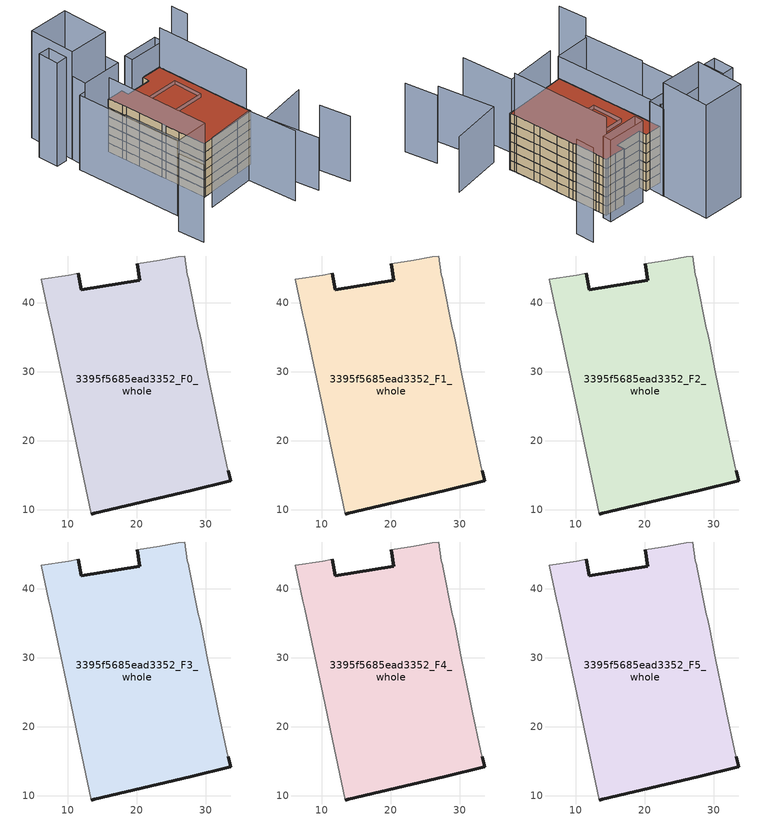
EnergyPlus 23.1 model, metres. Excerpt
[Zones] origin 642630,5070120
3395f5685ead3352_F0_whole
 floor ground (EU_floor_Construction): 33.66,14.19 33.26,15.69 33.06,16.39 33.06,16.49 31.86,22.3 31.46,24.1 30.26,30 29.46,34.21 29.16,35.61 28.96,36.31 27.56,43.31 27.56,43.41 27.36,44.11 26.96,46.82 26.06,46.72 23.36,46.22 20.06,45.72 20.46,43.31 11.95,41.92 11.55,44.32 10.15,44.02 6.15,43.42 7.25,38.32 7.55,37.11 8.55,32.31 10.25,24.5 10.55,23.1 11.55,18.3 13.44,9.39 13.84,9.49 27.76,12.79 z0
 wall outside (EU_wall_Construction): 11.55,44.32 11.95,41.92 20.46,43.31 20.06,45.72 / 33.26,15.69 33.66,14.19 27.76,12.79 13.84,9.49 13.44,9.39 z0:3
 wall adiabatic (EU_wall_Construction): 20.06,45.72 23.36,46.22 26.06,46.72 26.96,46.82 27.36,44.11 27.56,43.41 27.56,43.31 28.96,36.31 29.16,35.61 29.46,34.21 30.26,30 31.46,24.1 31.86,22.3 33.06,16.49 33.06,16.39 33.26,15.69 / 13.44,9.39 11.55,18.3 10.55,23.1 10.25,24.5 8.55,32.31 7.55,37.11 7.25,38.32 6.15,43.42 10.15,44.02 11.55,44.32 z0:3
3395f5685ead3352_F1_whole
 floor to 3395f5685ead3352_F0_whole (EU_floor_Construction): 33.66,14.19 33.26,15.69 33.06,16.39 33.06,16.49 31.86,22.3 31.46,24.1 30.26,30 29.46,34.21 29.16,35.61 28.96,36.31 27.56,43.31 27.56,43.41 27.36,44.11 26.96,46.82 26.06,46.72 23.36,46.22 20.06,45.72 20.46,43.31 11.95,41.92 11.55,44.32 10.15,44.02 6.15,43.42 7.25,38.32 7.55,37.11 8.55,32.31 10.25,24.5 10.55,23.1 11.54,18.3 13.44,9.39 13.84,9.49 27.75,12.79 z3
 wall outside (EU_wall_Construction): 11.55,44.32 11.95,41.92 20.46,43.31 20.06,45.72 / 33.26,15.69 33.66,14.19 27.76,12.79 13.84,9.49 13.44,9.39 z3:6
 wall adiabatic (EU_wall_Construction): 20.06,45.72 23.36,46.22 26.06,46.72 26.96,46.82 27.36,44.11 27.56,43.41 27.56,43.31 28.96,36.31 29.16,35.61 29.46,34.21 30.26,30 31.46,24.1 31.86,22.3 33.06,16.49 33.06,16.39 33.26,15.69 / 13.44,9.39 11.55,18.3 10.55,23.1 10.25,24.5 8.55,32.31 7.55,37.11 7.25,38.32 6.15,43.42 10.15,44.02 11.55,44.32 z3:6
3395f5685ead3352_F2_whole
 floor to 3395f5685ead3352_F1_whole (EU_floor_Construction): 33.66,14.19 33.26,15.69 33.06,16.39 33.06,16.49 31.86,22.3 31.46,24.1 30.26,30 29.46,34.21 29.16,35.61 28.96,36.31 27.56,43.31 27.56,43.41 27.36,44.11 26.96,46.82 26.06,46.72 23.36,46.22 20.06,45.72 20.46,43.31 11.95,41.92 11.55,44.32 10.15,44.02 6.15,43.42 7.25,38.32 7.55,37.11 8.55,32.31 10.25,24.5 10.55,23.1 11.54,18.3 13.44,9.39 13.84,9.49 27.75,12.79 z6
 wall outside (EU_wall_Construction): 11.55,44.32 11.95,41.92 20.46,43.31 20.06,45.72 / 33.26,15.69 33.66,14.19 27.76,12.79 13.84,9.49 13.44,9.39 z6:9
 wall adiabatic (EU_wall_Construction): 20.06,45.72 23.36,46.22 26.06,46.72 26.96,46.82 27.36,44.11 27.56,43.41 27.56,43.31 28.96,36.31 29.16,35.61 29.46,34.21 30.26,30 31.46,24.1 31.86,22.3 33.06,16.49 33.06,16.39 33.26,15.69 / 13.44,9.39 11.55,18.3 10.55,23.1 10.25,24.5 8.55,32.31 7.55,37.11 7.25,38.32 6.15,43.42 10.15,44.02 11.55,44.32 z6:9
3395f5685ead3352_F3_whole
 floor to 3395f5685ead3352_F2_whole (EU_floor_Construction): 33.66,14.19 33.26,15.69 33.06,16.39 33.06,16.49 31.86,22.3 31.46,24.1 30.26,30 29.46,34.21 29.16,35.61 28.96,36.31 27.56,43.31 27.56,43.41 27.36,44.11 26.96,46.82 26.06,46.72 23.36,46.22 20.06,45.72 20.46,43.31 11.95,41.92 11.55,44.32 10.15,44.02 6.15,43.42 7.25,38.32 7.55,37.11 8.55,32.31 10.25,24.5 10.55,23.1 11.54,18.3 13.44,9.39 13.84,9.49 27.75,12.79 z9
 wall outside (EU_wall_Construction): 11.55,44.32 11.95,41.92 20.46,43.31 20.06,45.72 / 33.26,15.69 33.66,14.19 27.76,12.79 13.84,9.49 13.44,9.39 z9:12
 wall adiabatic (EU_wall_Construction): 20.06,45.72 23.36,46.22 26.06,46.72 26.96,46.82 27.36,44.11 27.56,43.41 27.56,43.31 28.96,36.31 29.16,35.61 29.46,34.21 30.26,30 31.46,24.1 31.86,22.3 33.06,16.49 33.06,16.39 33.26,15.69 / 13.44,9.39 11.55,18.3 10.55,23.1 10.25,24.5 8.55,32.31 7.55,37.11 7.25,38.32 6.15,43.42 10.15,44.02 11.55,44.32 z9:12
3395f5685ead3352_F4_whole
 floor to 3395f5685ead3352_F3_whole (EU_floor_Construction): 33.66,14.19 33.26,15.69 33.06,16.39 33.06,16.49 31.86,22.3 31.46,24.1 30.26,30 29.46,34.21 29.16,35.61 28.96,36.31 27.56,43.31 27.56,43.41 27.36,44.11 26.96,46.82 26.06,46.72 23.36,46.22 20.06,45.72 20.46,43.31 11.95,41.92 11.55,44.32 10.15,44.02 6.15,43.42 7.25,38.32 7.55,37.11 8.55,32.31 10.25,24.5 10.55,23.1 11.54,18.3 13.44,9.39 13.84,9.49 27.75,12.79 z12
 wall outside (EU_wall_Construction): 11.55,44.32 11.95,41.92 20.46,43.31 20.06,45.72 / 33.26,15.69 33.66,14.19 27.76,12.79 13.84,9.49 13.44,9.39 z12:15
 wall adiabatic (EU_wall_Construction): 20.06,45.72 23.36,46.22 26.06,46.72 26.96,46.82 27.36,44.11 27.56,43.41 27.56,43.31 28.96,36.31 29.16,35.61 29.46,34.21 30.26,30 31.46,24.1 31.86,22.3 33.06,16.49 33.06,16.39 33.26,15.69 / 13.44,9.39 11.55,18.3 10.55,23.1 10.25,24.5 8.55,32.31 7.55,37.11 7.25,38.32 6.15,43.42 10.15,44.02 11.55,44.32 z12:15
3395f5685ead3352_F5_whole
 floor to 3395f5685ead3352_F4_whole (EU_floor_Construction): 33.66,14.19 33.26,15.69 33.06,16.39 33.06,16.49 31.86,22.3 31.46,24.1 30.26,30 29.46,34.21 29.16,35.61 28.96,36.31 27.56,43.31 27.56,43.41 27.36,44.11 26.96,46.82 26.06,46.72 23.36,46.22 20.06,45.72 20.46,43.31 11.95,41.92 11.55,44.32 10.15,44.02 6.15,43.42 7.25,38.32 7.55,37.11 8.55,32.31 10.25,24.5 10.55,23.1 11.54,18.3 13.44,9.39 13.84,9.49 27.75,12.79 z15
 wall outside (EU_wall_Construction): 11.55,44.32 11.95,41.92 20.46,43.31 20.06,45.72 / 33.26,15.69 33.66,14.19 27.76,12.79 13.84,9.49 13.44,9.39 z15:18
 wall adiabatic (EU_wall_Construction): 20.06,45.72 23.36,46.22 26.06,46.72 26.96,46.82 27.36,44.11 27.56,43.41 27.56,43.31 28.96,36.31 29.16,35.61 29.46,34.21 30.26,30 31.46,24.1 31.86,22.3 33.06,16.49 33.06,16.39 33.26,15.69 / 13.44,9.39 11.55,18.3 10.55,23.1 10.25,24.5 8.55,32.31 7.55,37.11 7.25,38.32 6.15,43.42 10.15,44.02 11.55,44.32 z15:18
 roof outside (EU_roof_Construction): 26.96,46.82 27.36,44.11 27.56,43.41 27.56,43.31 28.96,36.31 29.16,35.61 29.46,34.21 30.26,30 31.46,24.1 31.86,22.3 33.06,16.49 33.06,16.39 33.26,15.69 33.66,14.19 27.76,12.79 13.84,9.49 13.44,9.39 11.55,18.3 10.55,23.1 10.25,24.5 8.55,32.31 7.55,37.11 7.25,38.32 6.15,43.42 10.15,44.02 11.55,44.32 11.95,41.92 20.46,43.31 20.06,45.72 23.36,46.22 26.06,46.72 z18
shading: -1.95,25.29 2.4,6.84 z0:25.7; -2.38,0.72 -0.17,-7.82 / 15.4,47.78 27.67,49.82 / 27.67,49.82 28.13,47.01 / 28.13,47.01 15.86,44.97 / 15.86,44.97 15.4,47.78 z0:26.1; 50.33,-9.31 46.97,0.18 z0:21.9; 12.24,4.19 28.35,8.29 / 28.35,8.29 32.35,-7.42 z0:23.5; 40.56,-7.52 34.96,8.99 / 34.96,8.99 50.69,14.32 z0:17.8; 1.99,6.78 -5.42,41.41 / -5.42,41.41 6.1,43.87 / 6.1,43.87 13.51,9.25 / 13.51,9.25 1.99,6.78 z0:25.1; -3.96,35.88 -2.46,27.81 z0:12.3; 13.15,35.61 25.17,37.75 / 25.17,37.75 26.87,28.19 / 26.87,28.19 14.85,26.05 / 14.85,26.05 13.15,35.61 z0:19.1; 33.18,15.68 26.84,46.66 z0:31.4; 10.16,44.02 -3.16,41.82 / -3.16,41.82 -3.97,46.72 / -3.97,46.72 9.35,48.92 / 9.35,48.92 10.16,44.02 z0:28; -6.86,53.73 -5.75,47.15 / -5.75,47.15 -9.46,46.53 / -9.46,46.53 -10.57,53.1 / -10.57,53.1 -6.86,53.73 z0:34.9; 38.15,48.65 37.15,54.32 z0:30.2; 6.96,64.03 9.37,48.84 / 9.37,48.84 -3.96,46.72 / -3.96,46.72 -6.37,61.92 / -6.37,61.92 6.96,64.03 z0:36.2
[Building]
EU S2 Campaign: North Axis=0; Terrain=City; Solar Distribution=FullExterior
[Site:Location]
Lyon-Bron: Latitude=45.75; Longitude=5; Time Zone=1; Elevation=198
[SizingPeriod:WeatherFileDays]
AnnualSizingPeriod: Begin Month=1; Begin Day of Month=1; End Month=12; End Day of Month=31; Day of Week for Start Day=Monday; Use Weather File Daylight Saving Period=No; Use Weather File Rain and Snow Indicators=No
[MATERIAL]
EU_InternalMass_Material: Roughness=MediumRough; Thickness=0.1; Conductivity=1; Density=1800; Specific Heat=900; Thermal Absorptance=0.9; Solar Absorptance=0.7; Visible Absorptance=0.7
[MATERIAL:NOMASS] Roughness=MediumRough; Thermal Absorptance=0.9; Solar Absorptance=0.7; Visible Absorptance=0.7
Name | Thermal Resistance
EU_wall_NoMass | 0.776494
EU_roof_NoMass | 0.486893
EU_floor_NoMass | 0.421597
[CONSTRUCTION]
EU_wall_Construction: EU_wall_NoMass
EU_roof_Construction: EU_roof_NoMass
EU_floor_Construction: EU_floor_NoMass
EU_InternalMass_Construction: EU_InternalMass_Material
[ZONE] Type=1; Multiplier=1; Ceiling Height=autocalculate; Floor Area=autocalculate; Part of Total Floor Area=Yes
Name | Volume
3395f5685ead3352_F0_whole | 2059.98
3395f5685ead3352_F1_whole; 3395f5685ead3352_F2_whole; 3395f5685ead3352_F3_whole; 3395f5685ead3352_F4_whole; 3395f5685ead3352_F5_whole | 2059.97
[INTERNALMASS] Construction=EU_InternalMass_Construction; Surface Area=570.005
Name | Zone or ZoneList
3395f5685ead3352_F0_whole_EU_InternalMass | 3395f5685ead3352_F0_whole
3395f5685ead3352_F1_whole_EU_InternalMass | 3395f5685ead3352_F1_whole
3395f5685ead3352_F2_whole_EU_InternalMass | 3395f5685ead3352_F2_whole
3395f5685ead3352_F3_whole_EU_InternalMass | 3395f5685ead3352_F3_whole
3395f5685ead3352_F4_whole_EU_InternalMass | 3395f5685ead3352_F4_whole
3395f5685ead3352_F5_whole_EU_InternalMass | 3395f5685ead3352_F5_whole
[OTHEREQUIPMENT] Fuel Type=Electricity; Design Level Calculation Method=Watts/Area; Power per Zone Floor Area=1; Fraction Latent=0; Fraction Radiant=0; Fraction Lost=0; Carbon Dioxide Generation Rate=0; EndUse Subcategory=EU_Step8_InternalGains
Name | Zone or ZoneList or Space or SpaceList | Schedule
EU_Step8_InternalGain_3395f5685ead3352_F0_whole_f000 | 3395f5685ead3352_F0_whole | EU_Step8_GainSchedule_3395f5685ead3352_F0_whole_f000
EU_Step8_InternalGain_3395f5685ead3352_F1_whole_f000 | 3395f5685ead3352_F1_whole | EU_Step8_GainSchedule_3395f5685ead3352_F1_whole_f000
EU_Step8_InternalGain_3395f5685ead3352_F2_whole_f000 | 3395f5685ead3352_F2_whole | EU_Step8_GainSchedule_3395f5685ead3352_F2_whole_f000
EU_Step8_InternalGain_3395f5685ead3352_F3_whole_f000 | 3395f5685ead3352_F3_whole | EU_Step8_GainSchedule_3395f5685ead3352_F3_whole_f000
EU_Step8_InternalGain_3395f5685ead3352_F4_whole_f000 | 3395f5685ead3352_F4_whole | EU_Step8_GainSchedule_3395f5685ead3352_F4_whole_f000
EU_Step8_InternalGain_3395f5685ead3352_F5_whole_f000 | 3395f5685ead3352_F5_whole | EU_Step8_GainSchedule_3395f5685ead3352_F5_whole_f000
[ZONEVENTILATION:DESIGNFLOWRATE] Schedule=EU_AlwaysOn; Design Flow Rate Calculation Method=AirChanges/Hour; Air Changes per Hour=0.693814; Ventilation Type=Natural; Fan Pressure Rise=0; Fan Total Efficiency=1; Constant Term Coefficient=1; Temperature Term Coefficient=0; Velocity Term Coefficient=0; Velocity Squared Term Coefficient=0; Minimum Indoor Temperature=-100; Maximum Indoor Temperature=100; Delta Temperature=-100; Minimum Outdoor Temperature=-100; Maximum Outdoor Temperature=100; Maximum Wind Speed=40
Name | Zone or ZoneList or Space or SpaceList
EU_ConstantAir_3395f5685ead3352_F0_whole | 3395f5685ead3352_F0_whole
EU_ConstantAir_3395f5685ead3352_F1_whole | 3395f5685ead3352_F1_whole
EU_ConstantAir_3395f5685ead3352_F2_whole | 3395f5685ead3352_F2_whole
EU_ConstantAir_3395f5685ead3352_F3_whole | 3395f5685ead3352_F3_whole
EU_ConstantAir_3395f5685ead3352_F4_whole | 3395f5685ead3352_F4_whole
EU_ConstantAir_3395f5685ead3352_F5_whole | 3395f5685ead3352_F5_whole
[HVACTEMPLATE:THERMOSTAT] Constant Heating Setpoint=20; Constant Cooling Setpoint=50
EU_HeatOnly_3395f5685ead3352_F0_whole; EU_HeatOnly_3395f5685ead3352_F1_whole; EU_HeatOnly_3395f5685ead3352_F2_whole; EU_HeatOnly_3395f5685ead3352_F3_whole; EU_HeatOnly_3395f5685ead3352_F4_whole; EU_HeatOnly_3395f5685ead3352_F5_whole
[HVACTEMPLATE:ZONE:IDEALLOADSAIRSYSTEM] System Availability Schedule=EU_AlwaysOn; Maximum Heating Supply Air Temperature=50; Minimum Cooling Supply Air Temperature=13; Maximum Heating Supply Air Humidity Ratio=0.0156; Minimum Cooling Supply Air Humidity Ratio=0.0077; Heating Limit=NoLimit; Cooling Limit=NoLimit; Heating Availability Schedule=EU_AlwaysOn; Cooling Availability Schedule=EU_CoolingOff; Dehumidification Control Type=ConstantSensibleHeatRatio; Cooling Sensible Heat Ratio=0.7; Dehumidification Setpoint=60; Humidification Control Type=None; Humidification Setpoint=30; Outdoor Air Method=None; Outdoor Air Flow Rate per Person=0.00944; Outdoor Air Flow Rate per Zone Floor Area=0; Outdoor Air Flow Rate per Zone=0; Demand Controlled Ventilation Type=None; Outdoor Air Economizer Type=NoEconomizer; Heat Recovery Type=None; Sensible Heat Recovery Effectiveness=0.7; Latent Heat Recovery Effectiveness=0.65
Name | Template Thermostat
3395f5685ead3352_F0_whole | EU_HeatOnly_3395f5685ead3352_F0_whole
3395f5685ead3352_F1_whole | EU_HeatOnly_3395f5685ead3352_F1_whole
3395f5685ead3352_F2_whole | EU_HeatOnly_3395f5685ead3352_F2_whole
3395f5685ead3352_F3_whole | EU_HeatOnly_3395f5685ead3352_F3_whole
3395f5685ead3352_F4_whole | EU_HeatOnly_3395f5685ead3352_F4_whole
3395f5685ead3352_F5_whole | EU_HeatOnly_3395f5685ead3352_F5_whole
[SIZING:ZONE] Zone Cooling Design Supply Air Temperature Input Method=SupplyAirTemperature; Zone Cooling Design Supply Air Temperature=13; Zone Heating Design Supply Air Temperature Input Method=SupplyAirTemperature; Zone Heating Design Supply Air Temperature=50; Zone Cooling Design Supply Air Humidity Ratio=0.008; Zone Heating Design Supply Air Humidity Ratio=0.008; Cooling Design Air Flow Method=DesignDay; Cooling Design Air Flow Rate=0; Cooling Minimum Air Flow per Zone Floor Area=0.000762; Cooling Minimum Air Flow=0; Cooling Minimum Air Flow Fraction=0.2; Heating Design Air Flow Method=DesignDay; Heating Design Air Flow Rate=0; Heating Maximum Air Flow per Zone Floor Area=0.002032; Heating Maximum Air Flow=0.141576; Heating Maximum Air Flow Fraction=0.3; Account for Dedicated Outdoor Air System=No; Dedicated Outdoor Air System Control Strategy=NeutralSupplyAir; Dedicated Outdoor Air Low Setpoint Temperature for Design=autosize; Dedicated Outdoor Air High Setpoint Temperature for Design=autosize; Zone Load Sizing Method=Sensible Load Only No Latent Load; Zone Latent Cooling Design Supply Air Humidity Ratio Input Method=HumidityRatioDifference; Zone Cooling Design Supply Air Humidity Ratio Difference=0.005; Zone Latent Heating Design Supply Air Humidity Ratio Input Method=HumidityRatioDifference; Zone Humidification Design Supply Air Humidity Ratio Difference=0.005
3395f5685ead3352_F0_whole; 3395f5685ead3352_F1_whole; 3395f5685ead3352_F2_whole; 3395f5685ead3352_F3_whole; 3395f5685ead3352_F4_whole; 3395f5685ead3352_F5_whole
[SCHEDULE:CONSTANT]
Name | Hourly Value
EU_AlwaysOn | 1
EU_CoolingOff | 0
[SCHEDULE:FILE] Column Number=1; Rows to Skip at Top=0; Number of Hours of Data=8760; Column Separator=Comma; Interpolate to Timestep=No; Minutes per Item=60; Adjust Schedule for Daylight Savings=Yes
Name | File
EU_Step8_GainSchedule_3395f5685ead3352_F0_whole_f000 | ../../schedules/3395f5685ead3352/3395f5685ead3352_F0_whole_f000_gain.csv
EU_Step8_GainSchedule_3395f5685ead3352_F1_whole_f000 | ../../schedules/3395f5685ead3352/3395f5685ead3352_F1_whole_f000_gain.csv
EU_Step8_GainSchedule_3395f5685ead3352_F2_whole_f000 | ../../schedules/3395f5685ead3352/3395f5685ead3352_F2_whole_f000_gain.csv
EU_Step8_GainSchedule_3395f5685ead3352_F3_whole_f000 | ../../schedules/3395f5685ead3352/3395f5685ead3352_F3_whole_f000_gain.csv
EU_Step8_GainSchedule_3395f5685ead3352_F4_whole_f000 | ../../schedules/3395f5685ead3352/3395f5685ead3352_F4_whole_f000_gain.csv
EU_Step8_GainSchedule_3395f5685ead3352_F5_whole_f000 | ../../schedules/3395f5685ead3352/3395f5685ead3352_F5_whole_f000_gain.csv
